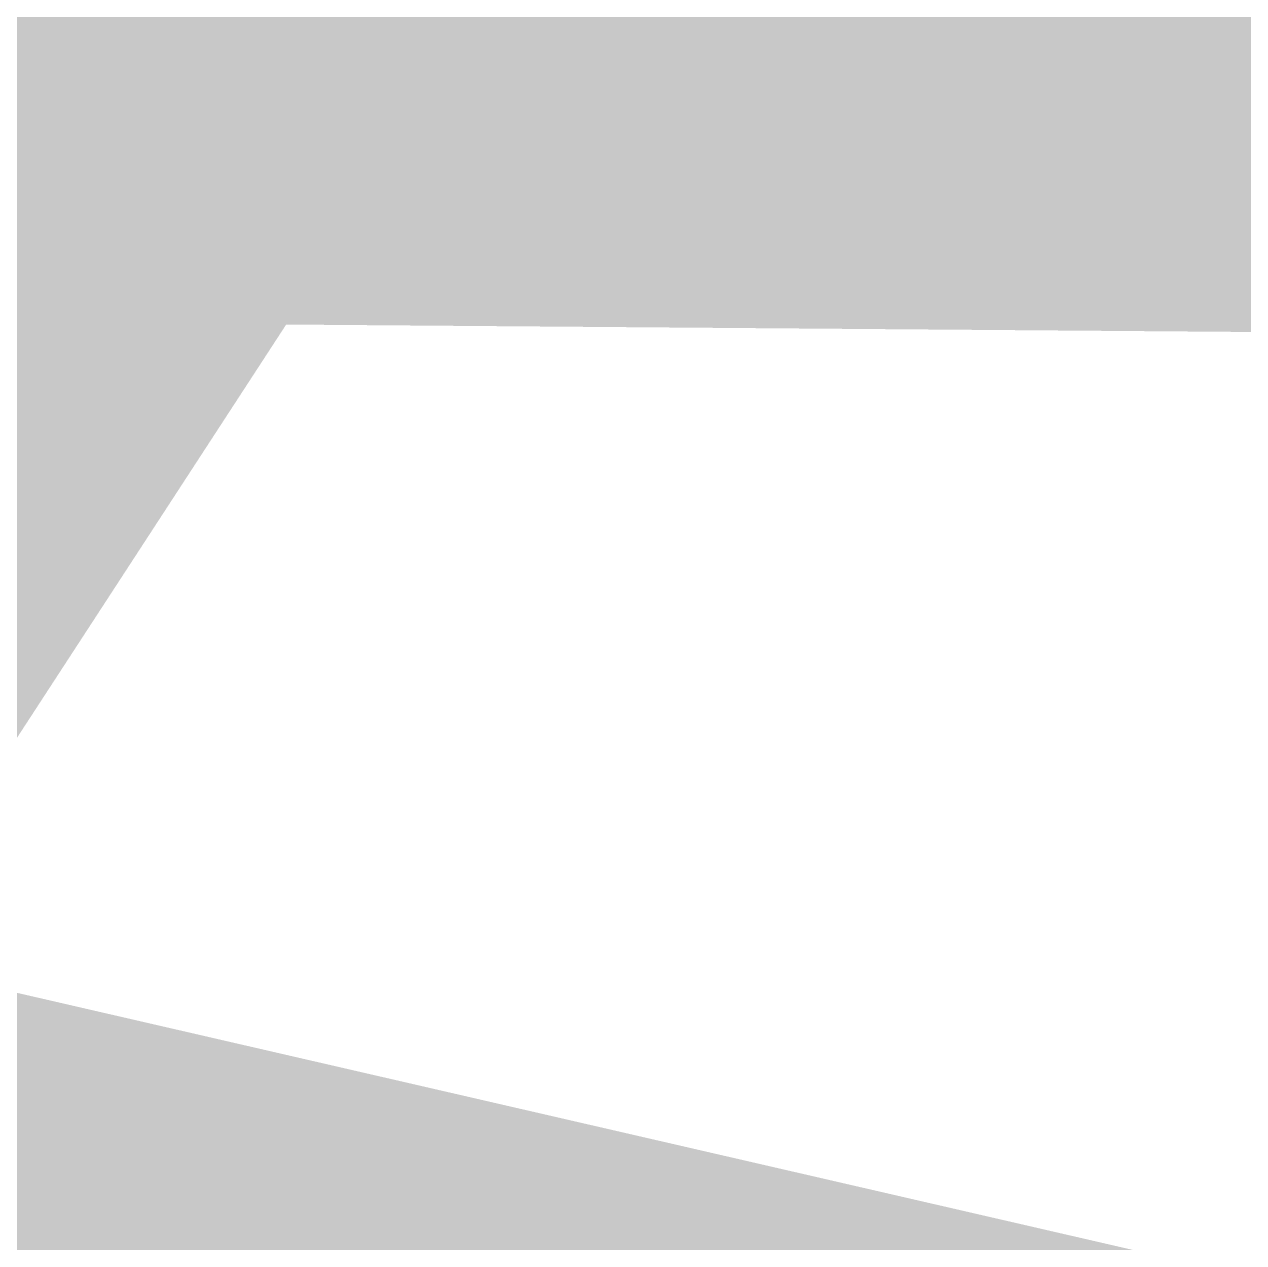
# Model space of a CAD drawing. Header units: metres. Extents: x 326467 to 340077, y 1811030 to 1824953.
# Drawn here: x 329540.872 to 329543.62, y 1812866.398 to 1812869.143 of the extents above; entities that cross this region are included whole.
import ezdxf

# ---------------------------------------------------------------- set-up
doc = ezdxf.new("R2010")
doc.units = ezdxf.units.M
doc.header["$MEASUREMENT"] = 0
for name, color, linetype in [('CRZ LINE FOR RIVER OR CREEK', 84, 'Continuous'), ('HAZARDS LINE', 1, 'Continuous'), ('NDZ-200M FROM CRZ', 30, 'Continuous'), ('SURVEY PLOT BOUNDARY', 35, 'Continuous')]:
    doc.layers.add(name, color=color, linetype=linetype)

# ---------------------------------------------------------------- blocks, each defined once
blk = doc.blocks.new('16')
at = {"layer": 'CRZ LINE FOR RIVER OR CREEK', "ltscale": 0.1, "const_width": 3.0321, "flags": 128}
blk.add_lwpolyline([(328500.1042, 1812715.8481), (328586.46, 1812675.1869), (328687.3649, 1812654.1917), (328814.7943, 1812626.2937), (328896.9786, 1812575.7512), (329009.8235, 1812530.404), (329088.6041, 1812523.7311), (329177.6468, 1812537.1956), (329273.3183, 1812592.8349), (329399.3009, 1812709.3477), (329470.4714, 1812762.2722), (329556.3697, 1812894.128)], dxfattribs=at)
at = {"layer": 'HAZARDS LINE', "lineweight": 18, "const_width": 3.0321}
blk.add_lwpolyline([(329533.9491, 1812870.0412), (329537.9916, 1812870.01), (329542.034, 1812869.9788), (329546.0764, 1812869.9476), (329550.0877, 1812865.8733), (329554.1301, 1812865.8421), (329554.0989, 1812861.7991), (329558.1414, 1812861.7679), (329562.1838, 1812861.7367), (329562.1526, 1812857.6936), (329566.195, 1812857.6624), (329570.2686, 1812861.6743), (329570.2998, 1812865.7174), (329570.331, 1812869.7604), (329570.3622, 1812873.8035)], dxfattribs=at)
at = {"layer": 'NDZ-200M FROM CRZ', "const_width": 3.0321, "flags": 128}
blk.add_lwpolyline([(328500.1042, 1812715.8481), (328586.46, 1812675.1869), (328687.3649, 1812654.1917), (328814.7943, 1812626.2937), (328896.9786, 1812575.7512), (329009.8235, 1812530.404), (329088.6041, 1812523.7311), (329177.6468, 1812537.1956), (329273.3183, 1812592.8349), (329399.3009, 1812709.3477), (329470.4714, 1812762.2722), (329553.7488, 1812890.105), (329595.2096, 1812950.4347), (329612.0033, 1813031.1715), (329648.9468, 1813103.666), (329700.3755, 1813170.313), (329708.4457, 1813180.7714), (329759.0284, 1813224.1159), (329775.5726, 1813272.5081), (329790.4542, 1813367.4111), (329809.16, 1813433.9815)], dxfattribs=at)
at = {"layer": 'SURVEY PLOT BOUNDARY', "lineweight": 18, "const_width": 0.6064}
for points in [[(329525.8642, 1812870.1036), (329558.7029, 1812934.5432), (329575.0286, 1812954.6338), (329587.4055, 1812986.8848), (329607.8985, 1813023.1165), (329619.9946, 1813018.9799), (329660.3253, 1813006.5387), (329700.4689, 1812969.8391), (329700.2505, 1812941.5375), (329720.369, 1812929.2523), (329675.4966, 1812877.0355), (329659.327, 1812877.1603), (329647.0436, 1812857.0385), (329610.4434, 1812829.0178), (329586.2199, 1812833.248), (329562.1838, 1812861.7367)], [(329610.4434, 1812829.0178), (329606.2137, 1812804.7905), (329618.1227, 1812776.3954), (329601.5785, 1812728.0033), (329605.5273, 1812715.8429), (329593.4, 1812715.9365), (329589.3264, 1812711.9246), (329573.0631, 1812699.9202), (329560.7174, 1812671.7122), (329532.3268, 1812659.8013), (329524.3979, 1812680.0792), (329520.5427, 1812704.3688), (329528.6899, 1812712.3925), (329516.7499, 1812736.7446), (329480.1807, 1812712.7669), (329464.0423, 1812716.9347), (329447.7789, 1812704.9303), (329451.6965, 1812688.7268), (329415.2211, 1812676.8783), (329403.3122, 1812705.2734), (329484.8472, 1812793.5971), (329525.8642, 1812870.1036), (329562.1838, 1812861.7367), (329586.2199, 1812833.248)]]:
    blk.add_lwpolyline(points, close=True, dxfattribs=at)

msp = doc.modelspace()

# ---------------------------------------------------------------- block references
msp.add_blockref('16', (0, 0))

doc.saveas('drawing.dxf')
